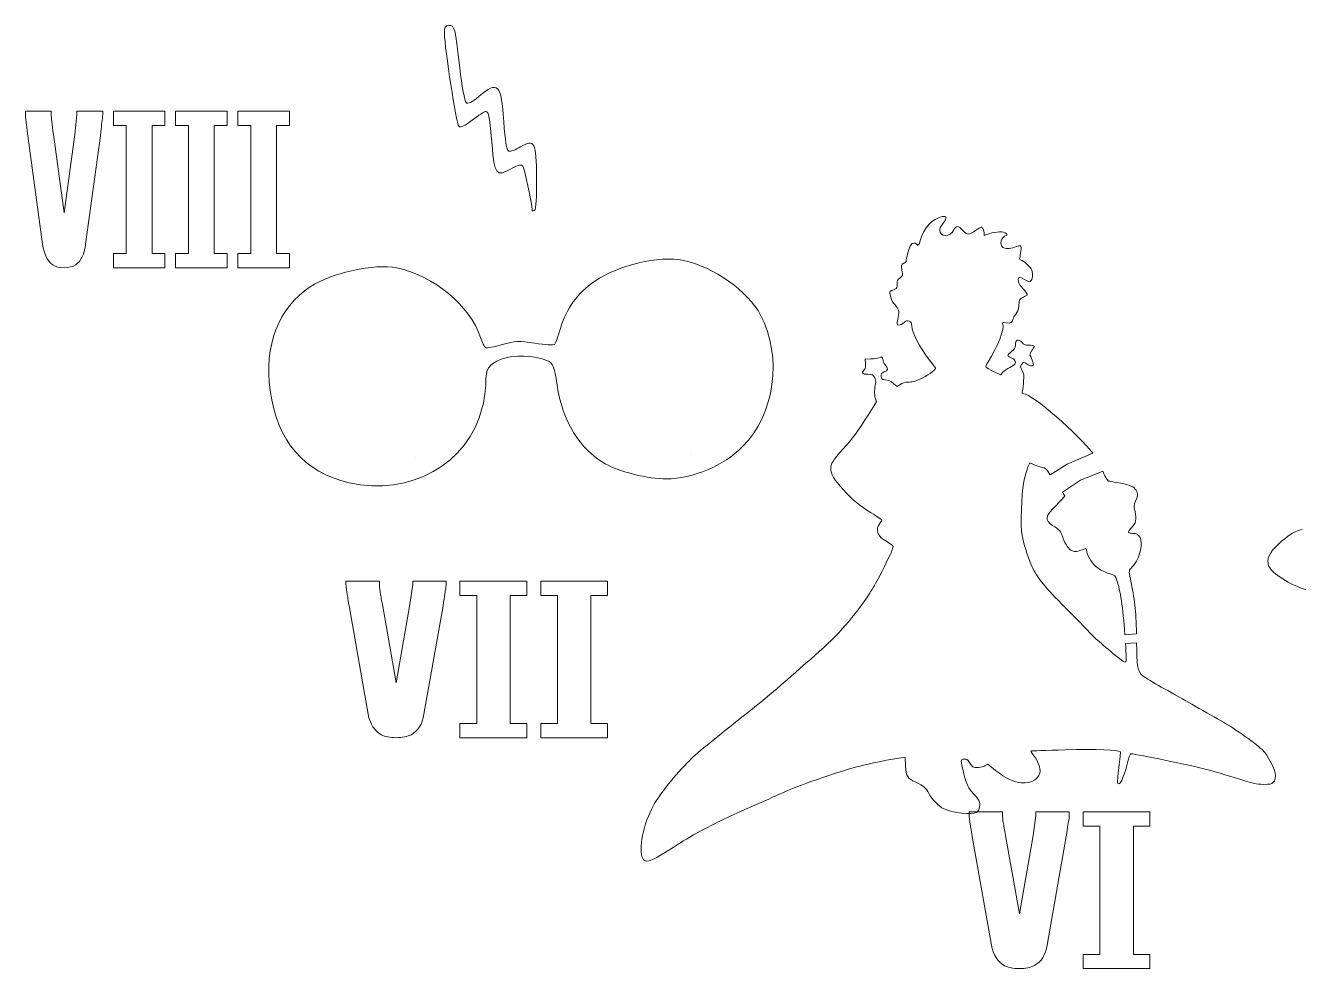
# Model space of a CAD drawing. Extents: x -605 to 1098, y -466 to 1222.
# Drawn here: x -553 to 426, y -466 to 259 of the extents above; entities that cross this region are included whole.
import ezdxf

# ---------------------------------------------------------------- set-up
doc = ezdxf.new("R2010")
doc.units = 0
doc.layers.add('Livello_1', color=7, linetype='CONTINUOUS', lineweight=5)

msp = doc.modelspace()

# ---------------------------------------------------------------- linework, layer by layer
at = {"layer": 'Livello_1', "color": 7, "true_color": 0xffffff}
for p, q in [((-553.109363, 190.33806), (-553.109363, 193.09542)), ((-553.109363, 193.09542), (-533.315219, 193.09542)), ((-533.315219, 193.09542), (-533.315219, 190.33806)), ((-515.182125, 175.01918), (-513.521073, 190.33806)), ((-513.521073, 190.33806), (-513.521073, 193.09542)), ((-513.521073, 193.09542), (-493.726927, 193.09542)), ((-493.726927, 193.09542), (-493.726927, 190.33806)), ((-493.726927, 190.33806), (-493.726927, 190.33806)), ((-485.521184, 182.0659), (-485.521184, 193.09542)), ((-485.521184, 193.09542), (-445.932896, 193.09542)), ((-445.932896, 193.09542), (-445.932896, 182.0659)), ((-437.668776, 182.0659), (-437.668776, 193.09542)), ((-437.668776, 193.09542), (-398.080488, 193.09542)), ((-398.080488, 193.09542), (-398.080488, 182.0659)), ((-389.81632, 182.0659), (-389.81632, 193.09542)), ((-389.81632, 193.09542), (-350.22804, 193.09542)), ((-350.22804, 193.09542), (-350.22804, 182.0659)), ((-475.554904, 182.0659), (-485.521184, 182.0659)), ((-475.554904, 83.56518), (-475.554904, 182.0659)), ((-445.932896, 182.0659), (-455.760776, 182.0659)), ((-455.760776, 182.0659), (-455.760776, 83.56518)), ((-427.702496, 182.0659), (-437.668776, 182.0659)), ((-427.702496, 83.56518), (-427.702496, 182.0659)), ((-398.080488, 182.0659), (-407.908344, 182.0659)), ((-407.908344, 182.0659), (-407.908344, 83.56518)), ((-379.85004, 182.0659), (-389.81632, 182.0659)), ((-379.85004, 83.56518), (-379.85004, 182.0659)), ((-350.22804, 182.0659), (-360.055896, 182.0659)), ((-360.055896, 182.0659), (-360.055896, 83.56518)), ((-539.959414, 90.76518), (-551.309898, 174.10006)), ((-531.515755, 175.01918), (-523.348941, 114.81582)), ((-523.348941, 114.81582), (-515.182125, 175.01918)), ((-495.526391, 174.10006), (-506.876887, 90.76518)), ((-163.549168, 117.0271), (-163.549168, 117.0271)), ((184.015472, 99.29286), (184.015472, 97.52326)), ((184.015472, 97.52326), (188.002608, 98.89086)), ((-485.521184, 72.68886), (-485.521184, 83.56518)), ((-485.521184, 83.56518), (-475.554904, 83.56518)), ((-455.760776, 83.56518), (-445.932896, 83.56518)), ((-455.760776, 83.56518), (-455.760776, 83.56518)), ((-445.932896, 83.56518), (-445.932896, 72.68886)), ((-437.668776, 72.68886), (-437.668776, 83.56518)), ((-437.668776, 83.56518), (-427.702496, 83.56518)), ((-407.908344, 83.56518), (-398.080488, 83.56518)), ((-407.908344, 83.56518), (-407.908344, 83.56518)), ((-398.080488, 83.56518), (-398.080488, 72.68886)), ((-389.81632, 72.68886), (-389.81632, 83.56518)), ((-389.81632, 83.56518), (-379.85004, 83.56518)), ((-360.055896, 83.56518), (-350.22804, 83.56518)), ((-360.055896, 83.56518), (-360.055896, 83.56518)), ((-350.22804, 83.56518), (-350.22804, 72.68886)), ((-445.932896, 72.68886), (-485.521184, 72.68886)), ((-398.080488, 72.68886), (-437.668776, 72.68886)), ((-350.22804, 72.68886), (-389.81632, 72.68886)), ((92.62132, 2.5395), (96.99076, 2.5819)), ((92.810664, -0.96042), (92.62132, 2.5395)), ((191.273704, -7.0429), (196.439216, -9.4817)), ((196.439216, -9.4817), (198.272232, -7.55234)), ((114.493208, -16.41002), (117.093432, -18.63786)), ((117.093432, -18.63786), (119.40444, -16.97042)), ((101.179064, -30.48514), (100.266176, -27.30314)), ((94.770464, -40.6233), (101.179064, -30.48514)), ((-252.957672, -73.15202), (-252.957672, -73.15202)), ((-41.80164, -71.05026), (-41.80164, -71.05026)), ((234.690544, -86.43506), (247.857104, -78.1429)), ((247.857104, -78.1429), (267.482304, -69.73706)), ((257.999984, -90.57146), (275.181904, -83.70122)), ((-304.149632, -92.54138), (-304.149632, -92.54138)), ((244.119664, -99.83322), (257.999984, -90.57146)), ((-306.665296, -170.80602), (-306.665296, -168.04858)), ((-306.665296, -168.04858), (-280.998632, -168.04858)), ((-280.998632, -168.04858), (-280.998632, -170.80602)), ((-257.485832, -186.12498), (-255.331984, -170.80602)), ((-255.331984, -170.80602), (-255.331984, -168.04858)), ((-255.331984, -168.04858), (-229.66532, -168.04858)), ((-229.66532, -168.04858), (-229.66532, -170.80602)), ((-229.66532, -170.80602), (-229.66532, -170.80602)), ((-219.025104, -179.07826), (-219.025104, -168.04858)), ((-219.025104, -168.04858), (-167.691784, -168.04858)), ((-167.691784, -168.04858), (-167.691784, -179.07826)), ((-156.97588, -179.07826), (-156.97588, -168.04858)), ((-156.97588, -168.04858), (-105.642568, -168.04858)), ((-105.642568, -168.04858), (-105.642568, -179.07826)), ((-206.102032, -179.07826), (-219.025104, -179.07826)), ((-206.102032, -277.57882), (-206.102032, -179.07826)), ((-167.691784, -179.07826), (-180.435376, -179.07826)), ((-180.435376, -179.07826), (-180.435376, -277.57882)), ((-144.052808, -179.07826), (-156.97588, -179.07826)), ((-144.052808, -277.57882), (-144.052808, -179.07826)), ((-105.642568, -179.07826), (-118.386152, -179.07826)), ((-118.386152, -179.07826), (-118.386152, -277.57882)), ((-289.614008, -270.37898), (-304.331952, -187.04394)), ((-278.665304, -186.12498), (-268.07556, -246.32818)), ((-268.07556, -246.32818), (-257.485832, -186.12498)), ((-231.998672, -187.04394), (-246.7166, -270.37898)), ((292.175824, -209.3481), (301.036224, -208.71346)), ((292.665104, -216.17898), (292.665184, -216.17898)), ((292.665184, -216.17898), (301.242464, -215.57818)), ((-219.025104, -288.45522), (-219.025104, -277.57882)), ((-219.025104, -277.57882), (-206.102032, -277.57882)), ((-180.435376, -277.57882), (-167.691784, -277.57882)), ((-180.435376, -277.57882), (-180.435376, -277.57882)), ((-167.691784, -277.57882), (-167.691784, -288.45522)), ((-156.97588, -288.45522), (-156.97588, -277.57882)), ((-156.97588, -277.57882), (-144.052808, -277.57882)), ((-118.386152, -277.57882), (-105.642568, -277.57882)), ((-118.386152, -277.57882), (-118.386152, -277.57882)), ((-105.642568, -277.57882), (-105.642568, -288.45522)), ((-167.691784, -288.45522), (-219.025104, -288.45522)), ((-105.642568, -288.45522), (-156.97588, -288.45522)), ((123.207648, -303.76378), (120.294688, -303.97714)), ((123.575064, -310.19602), (123.207648, -303.76378)), ((186.703984, -308.9169), (184.59856, -310.13066)), ((192.824296, -313.65562), (186.703984, -308.9169)), ((172.470504, -348.21018), (172.470504, -345.45266)), ((172.470504, -345.45266), (198.137104, -345.45266)), ((198.137104, -345.45266), (198.137104, -348.21018)), ((221.65004, -363.52898), (223.80388, -348.21018)), ((223.80388, -348.21018), (223.80388, -345.45266)), ((223.80388, -345.45266), (249.470544, -345.45266)), ((249.470544, -348.21018), (249.470464, -348.21018)), ((249.470544, -345.45266), (249.470544, -348.21018)), ((260.110704, -356.48218), (260.110704, -345.45266)), ((260.110704, -345.45266), (311.444064, -345.45266)), ((311.444064, -345.45266), (311.444064, -356.48218)), ((273.033824, -356.48218), (260.110704, -356.48218)), ((273.033824, -454.98282), (273.033824, -356.48218)), ((311.444064, -356.48218), (298.700464, -356.48218)), ((298.700464, -356.48218), (298.700464, -454.98282)), ((189.521784, -447.78306), (174.803888, -364.44818)), ((200.470488, -363.52898), (211.06028, -423.73234)), ((211.06028, -423.73234), (221.65004, -363.52898)), ((247.137184, -364.44818), (232.419184, -447.78306)), ((-77.800432, -382.28082), (-77.800672, -382.28082)), ((260.110704, -465.8593), (260.110704, -454.98282)), ((260.110704, -454.98282), (273.033824, -454.98282)), ((298.700464, -454.98282), (311.444064, -454.98282)), ((298.700464, -454.98282), (298.700464, -454.98282)), ((311.444064, -454.98282), (311.444064, -465.8593)), ((311.444064, -465.8593), (260.110704, -465.8593))]:
    msp.add_line(p, q, dxfattribs=at)
for points in [[(-230.99936, 252.8163), (-231.096632, 257.57702), (-230.37564, 258.8075), (-227.473568, 258.8335)], [(-227.473568, 258.8335), (-223.081488, 258.8727), (-222.858072, 257.99382), (-219.145144, 226.05918)], [(-219.9386, 181.3755), (-221.789824, 183.19374), (-230.760752, 241.13654), (-230.99936, 252.8163)], [(-219.145144, 226.05918), (-217.576176, 212.56446), (-215.42236, 200.6687), (-214.358872, 199.62414)], [(-204.334312, 204.47734), (-189.808328, 216.59998), (-187.400816, 214.12246), (-185.361512, 184.95238)], [(-214.358872, 199.62414), (-213.019496, 198.30862), (-209.93888, 199.79998), (-204.334312, 204.47734)], [(-552.970938, 187.88702), (-553.063221, 189.010433), (-553.109363, 189.827446), (-553.109363, 190.33806)], [(-552.555678, 183.90414), (-552.740239, 185.538113), (-552.878659, 186.86574), (-552.970938, 187.88702)], [(-533.315219, 190.33806), (-533.315219, 189.31678), (-533.176797, 187.52958), (-532.899952, 184.97646)], [(-494.003767, 186.9679), (-494.096045, 186.457286), (-494.28061, 185.129633), (-494.557463, 182.98494)], [(-493.865351, 188.65294), (-493.865351, 188.142326), (-493.91149, 187.580646), (-494.003767, 186.9679)], [(-493.726927, 190.33806), (-493.726927, 189.827446), (-493.773069, 189.26574), (-493.865351, 188.65294)], [(-209.543408, 186.1487), (-215.288896, 181.68086), (-218.6692, 180.1287), (-219.9386, 181.3755)], [(-199.23876, 192.78566), (-200.223552, 192.77686), (-204.860648, 189.79022), (-209.543408, 186.1487)], [(-194.407712, 167.0451), (-195.933968, 187.89654), (-196.855592, 192.8071), (-199.23876, 192.78566)], [(-551.309898, 174.10006), (-551.955856, 179.512753), (-552.371115, 182.78078), (-552.555678, 183.90414)], [(-532.899952, 184.97646), (-532.623117, 182.423233), (-532.161718, 179.10414), (-531.515755, 175.01918)], [(-494.557463, 182.98494), (-494.742013, 180.8403), (-495.064989, 177.878673), (-495.526391, 174.10006)], [(-185.361512, 184.95238), (-184.334488, 170.26206), (-183.088744, 162.91462), (-181.52612, 162.33102)], [(-180.137952, 148.46526), (-190.792376, 142.2083), (-192.779048, 144.79502), (-194.407712, 167.0451)], [(-172.505232, 165.50526), (-161.644696, 172.04542), (-160.334648, 169.50886), (-160.082632, 141.4527)], [(-181.52612, 162.33102), (-180.253224, 161.85566), (-176.193832, 163.28406), (-172.505232, 165.50526)], [(-170.99564, 151.19206), (-172.0016, 152.18006), (-175.681072, 151.0827), (-180.137952, 148.46526)], [(-163.549168, 117.0271), (-163.605408, 122.26102), (-169.615224, 149.83614), (-170.99564, 151.19206)], [(-160.082632, 141.4527), (-159.95912, 127.70182), (-160.635136, 117.36454), (-161.701928, 116.6919)], [(-161.701928, 116.6919), (-162.70916, 116.05686), (-163.540424, 116.20766), (-163.549168, 117.0271)], [(134.859264, 93.6119), (137.850232, 103.65246), (144.074608, 110.40142), (151.791448, 111.97134)], [(151.791448, 111.97134), (155.383856, 112.70214), (155.610272, 110.87102), (152.421376, 106.87662)], [(152.421376, 106.87662), (150.846016, 104.90334), (149.788184, 102.78902), (149.788184, 101.61366)], [(149.788184, 101.61366), (149.788184, 95.95278), (157.895608, 96.06054), (160.652312, 101.75806)], [(160.652312, 101.75806), (162.34884, 105.26446), (163.966032, 105.1707), (167.71892, 101.34838)], [(167.71892, 101.34838), (171.411328, 97.58766), (171.796928, 97.58838), (177.424496, 101.36678)], [(177.424496, 101.36638), (179.428096, 102.71134), (181.39148, 103.81182), (181.787576, 103.81182)], [(181.787576, 103.81182), (182.813176, 103.81182), (184.015472, 101.3731), (184.015472, 99.29286)], [(188.002608, 98.89086), (193.05984, 100.62542), (199.469496, 100.71814), (200.857872, 99.07678)], [(200.857872, 99.07678), (201.705144, 98.07518), (201.70484, 97.84518), (200.855472, 97.56662)], [(-532.069433, 74.83358), (-536.22205, 77.795126), (-538.852044, 83.10566), (-539.959414, 90.76518)], [(-506.876887, 90.76518), (-507.799693, 83.10566), (-510.337404, 77.846113), (-514.490021, 74.98654)], [(124.152472, 78.61054), (124.480568, 81.79438), (126.464688, 88.32862), (127.650632, 90.13102)], [(127.650632, 90.13102), (128.882816, 92.00358), (130.59548, 92.17854), (132.368248, 90.61294)], [(132.368248, 90.61294), (133.54768, 89.57126), (133.715944, 89.77382), (134.859264, 93.6119)], [(200.855712, 97.56662), (197.105744, 96.33598), (195.553304, 90.4995), (198.405376, 88.35446)], [(198.405376, 88.35446), (199.989896, 87.16278), (203.547704, 87.23374), (207.318832, 88.53214)], [(207.318832, 88.53214), (212.4564, 90.3011), (212.674168, 90.16694), (212.221064, 85.51174)], [(-115.417184, 62.27766), (-97.169912, 74.86102), (-66.08196, 82.17438), (-47.253304, 78.31286)], [(-47.253304, 78.31286), (-24.18432, 73.58182), (2.54616, 54.67414), (12.151728, 36.29302)], [(122.115056, 76.08806), (123.476392, 76.40102), (123.990344, 77.03734), (124.152472, 78.61054)], [(211.339024, 80.24582), (211.000928, 79.42246), (211.325184, 78.92078), (212.411696, 78.58414)], [(212.221064, 85.51174), (212.002184, 83.26422), (211.6054, 80.89462), (211.339024, 80.24582)], [(212.411696, 78.58414), (214.590408, 77.90926), (218.841216, 74.13694), (220.100248, 71.76094)], [(-523.348941, 72.68886), (-527.040151, 72.68886), (-529.946982, 73.403766), (-532.069433, 74.83358)], [(-514.490021, 74.98654), (-516.704751, 73.454753), (-519.657724, 72.68886), (-523.348941, 72.68886)], [(-334.294888, 57.95574), (-317.49532, 68.91054), (-284.803608, 76.04838), (-267.594384, 72.51902)], [(-267.594384, 72.51902), (-239.228384, 66.70166), (-211.223304, 43.48846), (-203.261688, 19.19414)], [(119.303944, 64.94614), (121.46912, 66.59974), (121.563456, 66.86334), (120.913768, 69.44446)], [(120.913768, 69.44446), (119.769384, 73.99102), (120.063304, 75.61646), (122.115056, 76.08806)], [(220.100248, 71.76094), (221.45328, 69.20758), (221.455648, 64.67958), (220.105048, 62.90582)], [(-141.836512, 26.04734), (-137.431176, 41.12086), (-128.665768, 53.14142), (-115.417184, 62.27766)], [(114.832648, 56.02238), (117.195976, 57.17726), (117.36776, 57.48334), (117.192744, 60.2287)], [(117.192744, 60.2287), (117.028048, 62.81222), (117.297096, 63.41342), (119.303944, 64.94614)], [(215.446008, 63.48062), (210.9824, 65.89862), (210.232352, 65.91742), (210.232352, 63.61158)], [(210.232352, 63.61158), (210.232352, 61.20702), (211.297872, 59.32262), (214.736904, 55.64542)], [(220.104856, 62.90582), (219.075696, 61.5543), (218.98108, 61.56598), (215.446008, 63.48062)], [(-364.948728, -21.74778), (-369.830128, 12.57318), (-358.428608, 42.21846), (-334.294888, 57.95574)], [(112.179232, 50.20278), (111.564864, 52.4987), (111.337056, 54.46718), (111.673, 54.5771)], [(111.673, 54.5771), (112.008944, 54.68694), (113.430784, 55.33742), (114.832648, 56.02238)], [(115.489568, 44.07334), (113.994696, 45.40582), (112.94056, 47.35766), (112.179232, 50.20278)], [(214.117072, 50.06038), (211.290824, 48.90798), (211.237544, 48.80446), (210.59592, 43.21894)], [(217.093472, 51.84182), (216.826864, 51.42086), (215.48748, 50.61918), (214.117072, 50.06038)], [(214.736904, 55.64542), (216.299648, 53.97446), (217.360104, 52.26286), (217.093472, 51.84182)], [(117.848584, 34.7279), (118.893488, 39.1455), (118.27668, 41.5891), (115.489568, 44.07334)], [(210.59592, 43.21894), (210.268072, 40.36494), (209.57724, 38.4891), (208.314704, 37.02486)], [(12.151728, 36.29302), (29.043312, 3.96942), (23.01704, -40.01634), (-1.696296, -64.78394)], [(117.017368, 29.84654), (117.017368, 30.59846), (117.391416, 32.7951), (117.848584, 34.7279)], [(122.122744, 30.3715), (119.37696, 28.11678), (117.017368, 27.87414), (117.017368, 29.84654)], [(126.320176, 31.61374), (124.761888, 32.14854), (124.019232, 31.92878), (122.122744, 30.3715)], [(128.275136, 27.76054), (128.221536, 30.5447), (127.965616, 31.0491), (126.320176, 31.61374)], [(198.459992, 29.41006), (200.093528, 26.43134), (194.14948, 11.40478), (186.96344, 0.34678)], [(200.878768, 30.39998), (197.855608, 30.80438), (197.724696, 30.75078), (198.459992, 29.41006)], [(206.138896, 32.96094), (205.654928, 30.35638), (204.695896, 29.88942), (200.878768, 30.39998)], [(208.314704, 37.02486), (207.318688, 35.86966), (206.339568, 34.04094), (206.138896, 32.96094)], [(-146.176672, 14.0003), (-145.47712, 14.85206), (-143.524048, 20.27318), (-141.836512, 26.04734)], [(140.988888, 3.02606), (134.446416, 11.46742), (128.36092, 23.3067), (128.275136, 27.76054)], [(-203.261688, 19.19414), (-202.02512, 15.42086), (-200.291856, 11.89662), (-199.409984, 11.36246)], [(-199.409984, 11.36246), (-198.528112, 10.8283), (-192.73868, 11.8495), (-186.544584, 13.63166)], [(-186.544584, 13.63166), (-176.663552, 16.4747), (-173.575992, 16.60102), (-161.365584, 14.6619)], [(-161.365584, 14.6619), (-153.71124, 13.44638), (-146.87624, 13.14862), (-146.176672, 14.0003)], [(205.134664, 8.39006), (207.264144, 10.16886), (208.047632, 11.36622), (208.047632, 12.8419)], [(208.047632, 12.8419), (208.047632, 17.46142), (210.424552, 18.54606), (213.146768, 15.16878)], [(213.146768, 15.16878), (214.479568, 13.51526), (215.257072, 13.22678), (218.413288, 13.21438)], [(218.413288, 13.21438), (220.449904, 13.20558), (222.235944, 12.85646), (222.382296, 12.43662)], [(222.382296, 12.43662), (222.528672, 12.01678), (221.803136, 10.45782), (220.770024, 8.97214)], [(-187.389008, 2.36966), (-197.088688, -1.43482), (-199.286432, -4.80794), (-199.188232, -15.73978)], [(-152.145592, 1.39526), (-161.069688, 5.5743), (-178.02364, 6.04302), (-187.389008, 2.36966)], [(-144.395368, -17.56274), (-146.720768, -2.2685), (-147.288768, -0.87914), (-152.145592, 1.39526)], [(96.99076, 2.5815), (99.393952, 2.6047), (102.10432, 3.0191), (103.0138, 3.5027)], [(103.0138, 3.5027), (105.061544, 4.59158), (106.093768, 4.03478), (106.093768, 1.8415)], [(106.093768, 1.8415), (106.093768, 0.91726), (106.91304, -0.78898), (107.914368, -1.95018)], [(146.529352, -4.24074), (146.304168, -3.88522), (143.810952, -0.61514), (140.988888, 3.02606)], [(186.96344, 0.34678), (185.54748, -1.8321), (185.00668, -3.30906), (185.438712, -3.8169)], [(202.221696, 5.18262), (202.221696, 5.60838), (203.532544, 7.05174), (205.134664, 8.39006)], [(204.795672, 3.50014), (203.379976, 3.99974), (202.221696, 4.75686), (202.221696, 5.18262)], [(207.700512, -1.34202), (208.733448, 0.28886), (207.34716, 2.59974), (204.795672, 3.50014)], [(216.985232, -1.36898), (214.616856, 0.44902), (214.153072, 0.4187), (212.767376, -1.64522)], [(220.770024, 8.97214), (218.968816, 6.3819), (218.938432, 6.1747), (220.0304, 3.92902)], [(220.0304, 3.92902), (220.656696, 2.64102), (221.370976, 0.60222), (221.617704, -0.60146)], [(94.495608, -9.18674), (90.24052, -9.18674), (89.341552, -8.2609), (91.45996, -6.06026)], [(91.45996, -6.06026), (92.670504, -4.80266), (92.959504, -3.71154), (92.810664, -0.96042)], [(99.57604, -11.49634), (98.236904, -9.3945), (97.779872, -9.18674), (94.495608, -9.18674)], [(107.138696, -7.38338), (104.819408, -8.32922), (104.566904, -8.69042), (104.771912, -10.7689)], [(107.914368, -1.95018), (110.39272, -4.8245), (110.20596, -6.13282), (107.138696, -7.38338)], [(136.423696, -12.08666), (142.492088, -8.97402), (147.208208, -5.31258), (146.529352, -4.24074)], [(185.438712, -3.8169), (185.806936, -4.24994), (188.432696, -5.70154), (191.273704, -7.0429)], [(198.272232, -7.55234), (199.2804, -6.4913), (201.705232, -4.8321), (203.660784, -3.86498)], [(203.660784, -3.86498), (205.616312, -2.89786), (207.4342, -1.76266), (207.700512, -1.34202)], [(212.767376, -1.64522), (211.712536, -3.21634), (211.74536, -3.56314), (213.208032, -6.3017)], [(213.208032, -6.3017), (214.56604, -8.84426), (214.725712, -9.9805), (214.34276, -14.37602)], [(220.45156, -2.79026), (219.563488, -2.79026), (218.003616, -2.15082), (216.985232, -1.36898)], [(221.617704, -0.60146), (222.010808, -2.51962), (221.866592, -2.79026), (220.45156, -2.79026)], [(-199.188232, -15.73978), (-199.148632, -20.15138), (-200.349952, -28.71154), (-201.857904, -34.76234)], [(-107.311752, -78.0325), (-126.956032, -66.75602), (-140.199152, -45.1613), (-144.395368, -17.56274)], [(100.266176, -27.30314), (99.423744, -24.3669), (99.554664, -20.11778), (100.62732, -15.58282)], [(100.62732, -15.58282), (100.896696, -14.44386), (100.519312, -12.97698), (99.57604, -11.49634)], [(104.771912, -10.7689), (104.95756, -12.65082), (105.34932, -13.13354), (106.822008, -13.29434)], [(106.822008, -13.29434), (110.64756, -13.71234), (111.973464, -14.2509), (114.493208, -16.41002)], [(119.40444, -16.97042), (121.162784, -15.70186), (122.790424, -15.2693), (126.210584, -15.16122)], [(126.210584, -15.16122), (129.903568, -15.04442), (131.72612, -14.49594), (136.423696, -12.08666)], [(214.34276, -14.37602), (214.097648, -17.18938), (213.690736, -20.53066), (213.438552, -21.80098)], [(-304.149632, -92.54138), (-339.168888, -84.3973), (-359.3864, -60.85634), (-364.948728, -21.74778)], [(213.438552, -21.80098), (213.070888, -23.65306), (213.217608, -24.11082), (214.179216, -24.11082)], [(214.179216, -24.11082), (220.956888, -24.11082), (257.282784, -56.16514), (267.482304, -69.73706)], [(-201.857904, -34.76234), (-212.633584, -78.00058), (-257.558968, -103.3765), (-304.149632, -92.54138)], [(75.625544, -66.58202), (82.485368, -58.9717), (87.290736, -52.45594), (94.770464, -40.6233)], [(-1.696296, -64.78394), (-16.540704, -79.6609), (-39.519408, -89.33618), (-60.562768, -89.56986)], [(66.047376, -81.60514), (66.039376, -77.87018), (67.463008, -75.63762), (75.625544, -66.58202)], [(-60.562768, -89.56986), (-73.809824, -89.71706), (-96.871656, -84.02546), (-107.311752, -78.0325)], [(219.113256, -77.41202), (218.33828, -77.41202), (215.796208, -85.4885), (214.192152, -93.04714)], [(221.905696, -78.48898), (220.731928, -77.89666), (219.475336, -77.41202), (219.113256, -77.41202)], [(75.628248, -97.76186), (68.629832, -90.18746), (66.056248, -85.84746), (66.047376, -81.60514)], [(227.864704, -80.52122), (225.761008, -79.99586), (223.07944, -79.08146), (221.905696, -78.48898)], [(234.690544, -86.43506), (231.827344, -81.70418), (231.514144, -81.43266), (227.864704, -80.52122)], [(275.181904, -83.70122), (276.312544, -86.60418), (278.617664, -91.0289), (279.703184, -91.24586)], [(97.172816, -115.75066), (87.922736, -109.93226), (83.330288, -106.09762), (75.628248, -97.76186)], [(214.192152, -93.04714), (212.653112, -100.29922), (211.918136, -126.99522), (213.091736, -133.01626)], [(279.703184, -91.24586), (280.546144, -91.41426), (283.382144, -91.88642), (286.005344, -92.29538)], [(286.005344, -92.29538), (293.995744, -93.54082), (298.074064, -95.00978), (300.115424, -97.37706)], [(300.115424, -97.37706), (302.400144, -100.02698), (302.466144, -102.00954), (300.424064, -106.64202)], [(239.754704, -109.40402), (243.143344, -106.02434), (245.915904, -102.98882), (245.915904, -102.65818)], [(245.915904, -102.65818), (245.915904, -102.32762), (246.381344, -102.76562), (244.119664, -99.83322)], [(300.424064, -106.64202), (298.917104, -110.06074), (298.900544, -110.3689), (299.989024, -114.74394)], [(105.36552, -121.25482), (105.36552, -121.06162), (101.678808, -118.5849), (97.172816, -115.75066)], [(236.650064, -125.31882), (230.104616, -121.22114), (230.635856, -118.49802), (239.754704, -109.40402)], [(299.989024, -114.74394), (301.442224, -120.58482), (300.760544, -123.6581), (297.228784, -127.1877)], [(109.091872, -137.81402), (101.867632, -133.82954), (99.913264, -128.36986), (103.928184, -123.38874)], [(103.928184, -123.38874), (104.71872, -122.40794), (105.36552, -121.44754), (105.36552, -121.25482)], [(244.476624, -134.67042), (242.722784, -129.69586), (241.711104, -128.48706), (236.650064, -125.31882)], [(297.228784, -127.1877), (295.750544, -128.66522), (294.761824, -130.22258), (295.031744, -130.64866)], [(213.091736, -133.01626), (214.261384, -139.01698), (217.169056, -148.39426), (219.870008, -154.87634)], [(251.789184, -144.94586), (248.934304, -143.79186), (246.473024, -140.33338), (244.476624, -134.67042)], [(295.031744, -130.64866), (295.301664, -131.07498), (296.813904, -131.42354), (298.392384, -131.42354)], [(298.392384, -131.42354), (303.736224, -131.42354), (305.728864, -135.8557), (304.166064, -144.26578)], [(409.962384, -139.96602), (417.939664, -132.7565), (420.080544, -131.39578), (428.572544, -128.13722)], [(113.961384, -141.52874), (113.83604, -140.89354), (111.64476, -139.22202), (109.091872, -137.81402)], [(111.668984, -147.89154), (113.055136, -145.02714), (114.08672, -142.16394), (113.961384, -141.52874)], [(261.291584, -143.21058), (255.436704, -145.66954), (254.157344, -145.90314), (251.789184, -144.94586)], [(262.910144, -145.4209), (262.559024, -143.2809), (262.221584, -142.82002), (261.291584, -143.21058)], [(271.603664, -158.29258), (267.659584, -155.53954), (263.579024, -149.49794), (262.910144, -145.4209)], [(304.166064, -144.26578), (303.180464, -149.57002), (301.261504, -153.52058), (297.889104, -157.18794)], [(402.731024, -156.27562), (400.833424, -151.69442), (403.406704, -145.89066), (409.962384, -139.96602)], [(93.933448, -180.46082), (99.777008, -171.8937), (102.263224, -167.32794), (111.668984, -147.89154)], [(219.870008, -154.87634), (223.768544, -164.23242), (229.186048, -171.25402), (243.722384, -185.7909)], [(431.932064, -174.90722), (419.378064, -171.29946), (405.209584, -162.2593), (402.731024, -156.27562)], [(279.978384, -162.32018), (277.284304, -161.43946), (273.515664, -159.62714), (271.603664, -158.29258)], [(286.095904, -167.55482), (284.888864, -163.9573), (284.828064, -163.90522), (279.978384, -162.32018)], [(297.889104, -157.18794), (295.039264, -160.28682), (295.143184, -159.57506), (296.500224, -166.70154)], [(-306.485792, -173.25706), (-306.605461, -172.133647), (-306.665296, -171.316634), (-306.665296, -170.80602)], [(-305.947336, -177.23986), (-306.186653, -175.605834), (-306.366139, -174.278234), (-306.485792, -173.25706)], [(-280.998632, -170.80602), (-280.998632, -171.827247), (-280.819144, -173.61442), (-280.460168, -176.16754)], [(-280.460168, -176.16754), (-280.101203, -178.720714), (-279.502915, -182.03986), (-278.665304, -186.12498)], [(-230.024296, -174.17626), (-230.143955, -174.686874), (-230.383272, -176.014474), (-230.742248, -178.15906)], [(-229.8448, -172.49114), (-229.8448, -173.001754), (-229.904632, -173.56346), (-230.024296, -174.17626)], [(-229.66532, -170.80602), (-229.66532, -171.316634), (-229.725147, -171.87834), (-229.8448, -172.49114)], [(292.175824, -209.3481), (290.780224, -187.8285), (288.626704, -175.09746), (286.095904, -167.55482)], [(296.500224, -166.70154), (299.483184, -182.36658), (300.967024, -190.10586), (301.036224, -208.71346)], [(-304.331952, -187.04394), (-305.169563, -181.6313), (-305.708024, -178.363274), (-305.947336, -177.23986)], [(-230.742248, -178.15906), (-230.981565, -180.303754), (-231.400373, -183.26538), (-231.998672, -187.04394)], [(50.747504, -228.0049), (69.445008, -211.88074), (81.719744, -198.36722), (93.933448, -180.46082)], [(243.722384, -185.7909), (251.148624, -193.21746), (260.116464, -202.39994), (263.650944, -206.19642)], [(263.650944, -206.19642), (269.163344, -212.11746), (277.522704, -219.45394), (289.218944, -228.63578)], [(292.817184, -230.20602), (293.281744, -229.7525), (293.228864, -224.87098), (292.665104, -216.17898)], [(301.242464, -215.57818), (301.303264, -231.9665), (301.525584, -237.70986), (306.004384, -241.01354)], [(27.422168, -248.32378), (33.642312, -242.84762), (44.13872, -233.70426), (50.747504, -228.0049)], [(289.218944, -228.63578), (291.100384, -230.11282), (292.352624, -230.6593), (292.817184, -230.20602)], [(306.004384, -241.01354), (308.002384, -242.48738), (314.388944, -246.31058), (320.196624, -249.50986)], [(3.02612, -268.55026), (10.223792, -262.9017), (21.202016, -253.79986), (27.422168, -248.32378)], [(320.196624, -249.50986), (326.004384, -252.70914), (335.507904, -258.08682), (341.315584, -261.46042)], [(341.315584, -261.46042), (347.123344, -264.83418), (357.064224, -270.45562), (363.406384, -273.9529)], [(-279.383248, -286.31058), (-284.767861, -283.34898), (-288.178115, -278.038447), (-289.614008, -270.37898)], [(-246.7166, -270.37898), (-247.913176, -278.038447), (-251.203773, -283.29794), (-256.588392, -286.15746)], [(-44.287856, -307.7593), (-37.363, -300.72714), (-26.406064, -291.64706), (3.02612, -268.55026)], [(363.406384, -273.9529), (374.938624, -280.3117), (391.016144, -291.43954), (397.619104, -297.63258)], [(-268.07556, -288.45522), (-272.86188, -288.45522), (-276.631109, -287.74034), (-279.383248, -286.31058)], [(-256.588392, -286.15746), (-259.460184, -287.6893), (-263.28924, -288.45522), (-268.07556, -288.45522)], [(219.915624, -298.6965), (219.785584, -298.82226), (220.343912, -299.7521), (221.156496, -300.76042)], [(245.960384, -297.82034), (231.765824, -298.17522), (220.045704, -298.56962), (219.915624, -298.6965)], [(221.156496, -300.76042), (224.29976, -304.65994), (226.981904, -310.63202), (226.981904, -313.73082)], [(288.611744, -299.3541), (286.991664, -297.7729), (270.935424, -297.1957), (245.960384, -297.82034)], [(287.600064, -311.4197), (288.470464, -305.0901), (288.925744, -299.6605), (288.611744, -299.3541)], [(296.434784, -300.77586), (296.258304, -300.94882), (295.146624, -304.61282), (293.964144, -308.91962)], [(349.690384, -311.51962), (336.845984, -308.42322), (296.863904, -300.35722), (296.434784, -300.77586)], [(397.619104, -297.63258), (402.394864, -302.11186), (407.822144, -312.66042), (407.896544, -317.60794)], [(-71.536936, -343.0849), (-66.283552, -332.91546), (-56.246336, -319.90322), (-44.287856, -307.7593)], [(91.16508, -309.54666), (77.11508, -312.9445), (42.060656, -324.73914), (31.813496, -329.5165)], [(120.294688, -303.97714), (116.412656, -304.26042), (100.228464, -307.35474), (91.16508, -309.54666)], [(131.389312, -322.64562), (124.938016, -319.6813), (124.034648, -318.24202), (123.575064, -310.19602)], [(168.504056, -304.96498), (165.728664, -305.22706), (165.728656, -305.2309), (168.472856, -316.20058)], [(172.661928, -307.57042), (171.071368, -305.11162), (170.532032, -304.77362), (168.504056, -304.96498)], [(175.27596, -310.8701), (174.843448, -310.6093), (173.667128, -309.12442), (172.661928, -307.57042)], [(184.59856, -310.13066), (182.51472, -311.33186), (176.794032, -311.78554), (175.27596, -310.8701)], [(286.658304, -323.55346), (286.289584, -323.1937), (286.689504, -318.04306), (287.600064, -311.4197)], [(293.964144, -308.91962), (290.748224, -320.63338), (288.428144, -325.2805), (286.658304, -323.55346)], [(376.271184, -319.12834), (367.259184, -316.29538), (355.297824, -312.87154), (349.690384, -311.51962)], [(141.547016, -331.39714), (139.234896, -326.96362), (137.461264, -325.4357), (131.389312, -322.64562)], [(168.472824, -316.20058), (170.700944, -325.10778), (171.502344, -326.7429), (176.122832, -331.8093)], [(212.527008, -323.1777), (206.922592, -322.78194), (200.773088, -319.81002), (192.824296, -313.65562)], [(226.981904, -313.73082), (226.981904, -319.75138), (220.84128, -323.76458), (212.527008, -323.1777)], [(398.642464, -324.32634), (393.274704, -324.28394), (390.964544, -323.74706), (376.271184, -319.12834)], [(406.289024, -322.7537), (404.820064, -324.18666), (403.937424, -324.3681), (398.642464, -324.32634)], [(407.896544, -317.60794), (407.938144, -320.37466), (407.591984, -321.48282), (406.289024, -322.7537)], [(31.813496, -329.5165), (26.406312, -332.03746), (16.575072, -336.43658), (9.966288, -339.29218)], [(152.927416, -343.0593), (149.155912, -341.34082), (143.951568, -336.00762), (141.547016, -331.39714)], [(176.122832, -331.8093), (178.070136, -333.94458), (179.96084, -336.74274), (180.324376, -338.0277)], [(9.966288, -339.29218), (-15.151256, -350.14602), (-39.321656, -362.31194), (-49.385296, -369.16642)], [(180.324376, -338.0277), (181.1558, -340.96618), (180.0718, -345.06634), (178.205808, -346.0409)], [(-77.800672, -382.27954), (-82.215656, -377.51858), (-79.031232, -357.5925), (-71.536936, -343.0849)], [(178.205808, -346.0409), (174.627784, -347.90962), (159.7112, -346.15098), (152.927416, -343.0593)], [(172.650008, -350.66106), (172.530339, -349.537647), (172.470504, -348.720687), (172.470504, -348.21018)], [(173.18844, -354.64402), (172.949107, -353.00994), (172.769629, -351.682287), (172.650008, -350.66106)], [(198.137104, -348.21018), (198.137104, -349.231354), (198.316584, -351.018527), (198.675544, -353.5717)], [(249.111424, -351.58026), (248.991851, -352.09082), (248.752571, -353.418447), (248.393584, -355.56314)], [(249.290944, -349.89522), (249.290944, -350.40578), (249.231104, -350.96746), (249.111424, -351.58026)], [(249.470464, -348.21018), (249.470464, -348.720687), (249.410624, -349.282367), (249.290944, -349.89522)], [(174.803888, -364.44818), (173.966261, -359.035487), (173.427779, -355.767434), (173.18844, -354.64402)], [(198.675544, -353.5717), (199.034589, -356.124874), (199.632904, -359.443967), (200.470488, -363.52898)], [(248.393584, -355.56314), (248.154277, -357.707834), (247.735477, -360.669514), (247.137184, -364.44818)], [(-49.385296, -369.16642), (-55.692704, -373.46242), (-68.926632, -381.44266), (-70.954928, -382.17306)], [(-70.954928, -382.17306), (-75.172256, -383.69186), (-76.472464, -383.71202), (-77.800432, -382.28082)], [(199.752552, -463.71458), (194.36796, -460.75298), (190.957704, -455.442474), (189.521784, -447.78306)], [(232.419184, -447.78306), (231.222635, -455.442474), (227.93204, -460.701967), (222.5474, -463.56154)], [(211.06028, -465.8593), (206.273923, -465.8593), (202.50468, -465.144394), (199.752552, -463.71458)], [(222.5474, -463.56154), (219.675613, -465.09338), (215.846573, -465.8593), (211.06028, -465.8593)]]:
    msp.add_open_spline(points, degree=3, dxfattribs=at)

doc.saveas('drawing.dxf')
